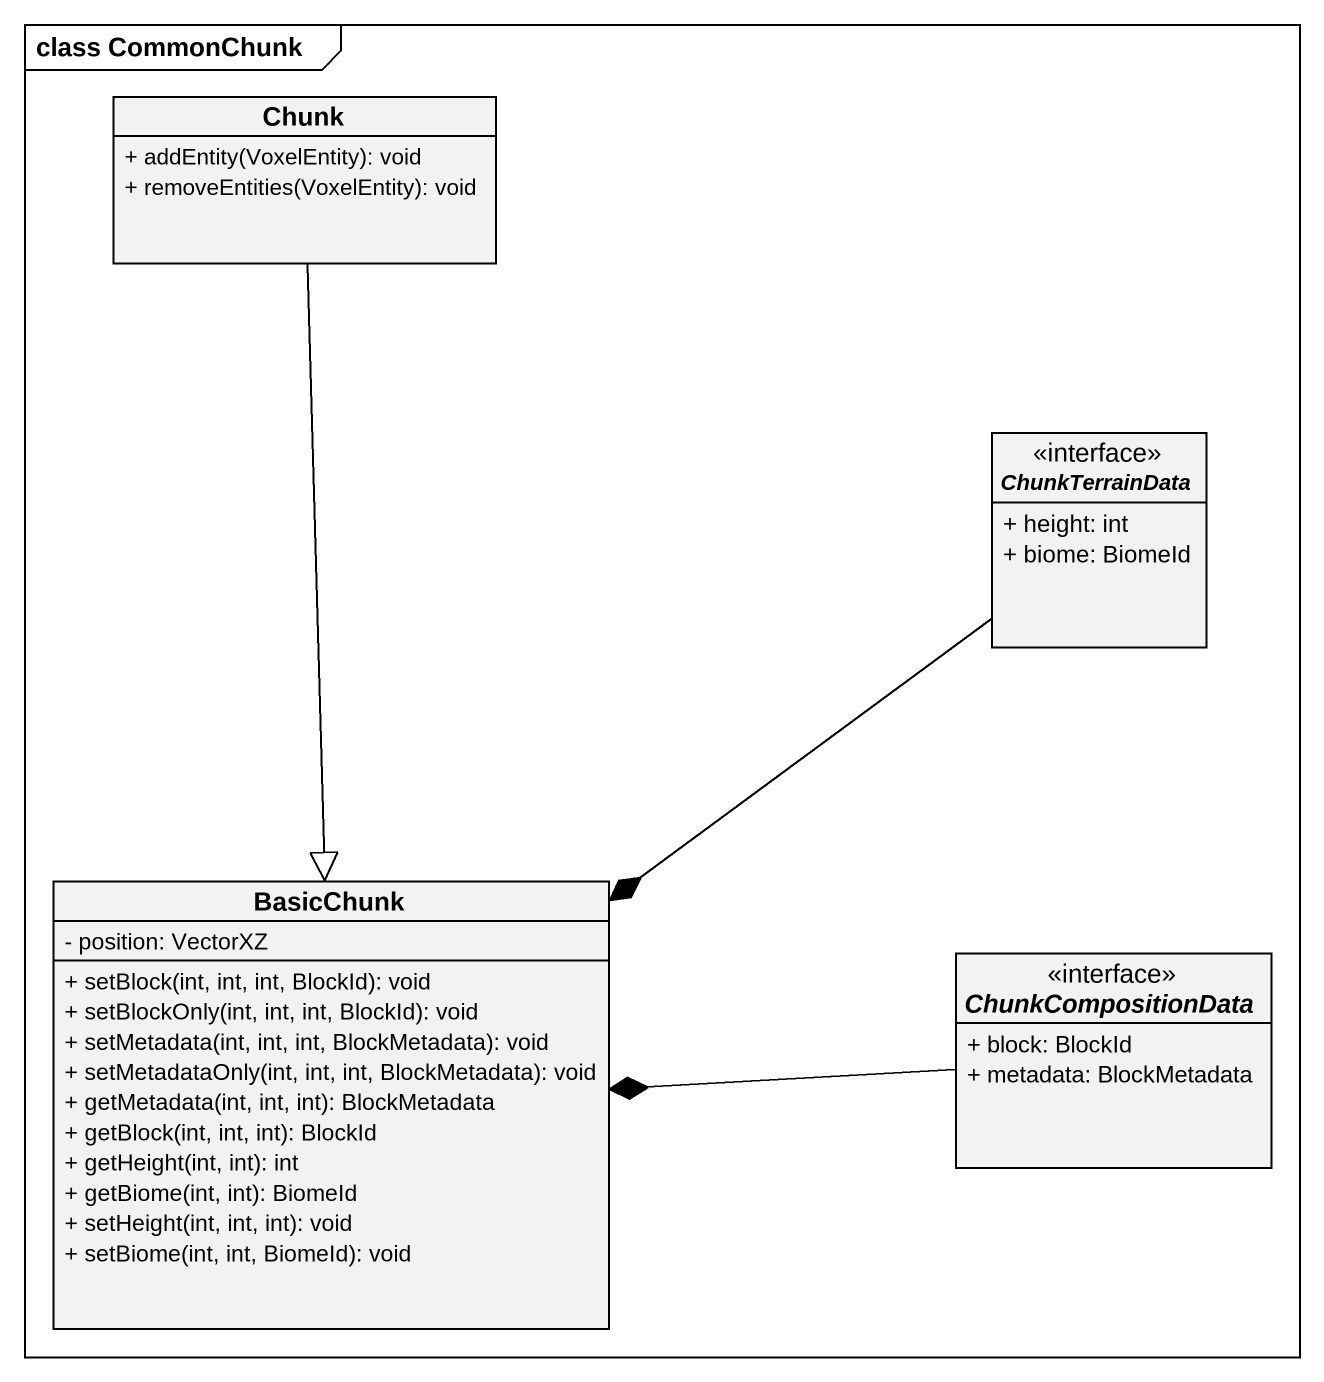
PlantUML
@startuml
mainframe class CommonChunk
hide circle
hide empty members
skinparam classAttributeIconSize 0
class Chunk {
  + addEntity(VoxelEntity): void
  + removeEntities(VoxelEntity): void
}
interface ChunkTerrainData {
  + height: int
  + biome: BiomeId
}
class BasicChunk {
  - position: VectorXZ
  + setBlock(int, int, int, BlockId): void
  + setBlockOnly(int, int, int, BlockId): void
  + setMetadata(int, int, int, BlockMetadata): void
  + setMetadataOnly(int, int, int, BlockMetadata): void
  + getMetadata(int, int, int): BlockMetadata
  + getBlock(int, int, int): BlockId
  + getHeight(int, int): int
  + getBiome(int, int): BiomeId
  + setHeight(int, int, int): void
  + setBiome(int, int, BiomeId): void
}
interface ChunkCompositionData {
  + block: BlockId
  + metadata: BlockMetadata
}
Chunk --|> BasicChunk
ChunkTerrainData --* BasicChunk
ChunkCompositionData -left-* BasicChunk
@enduml
